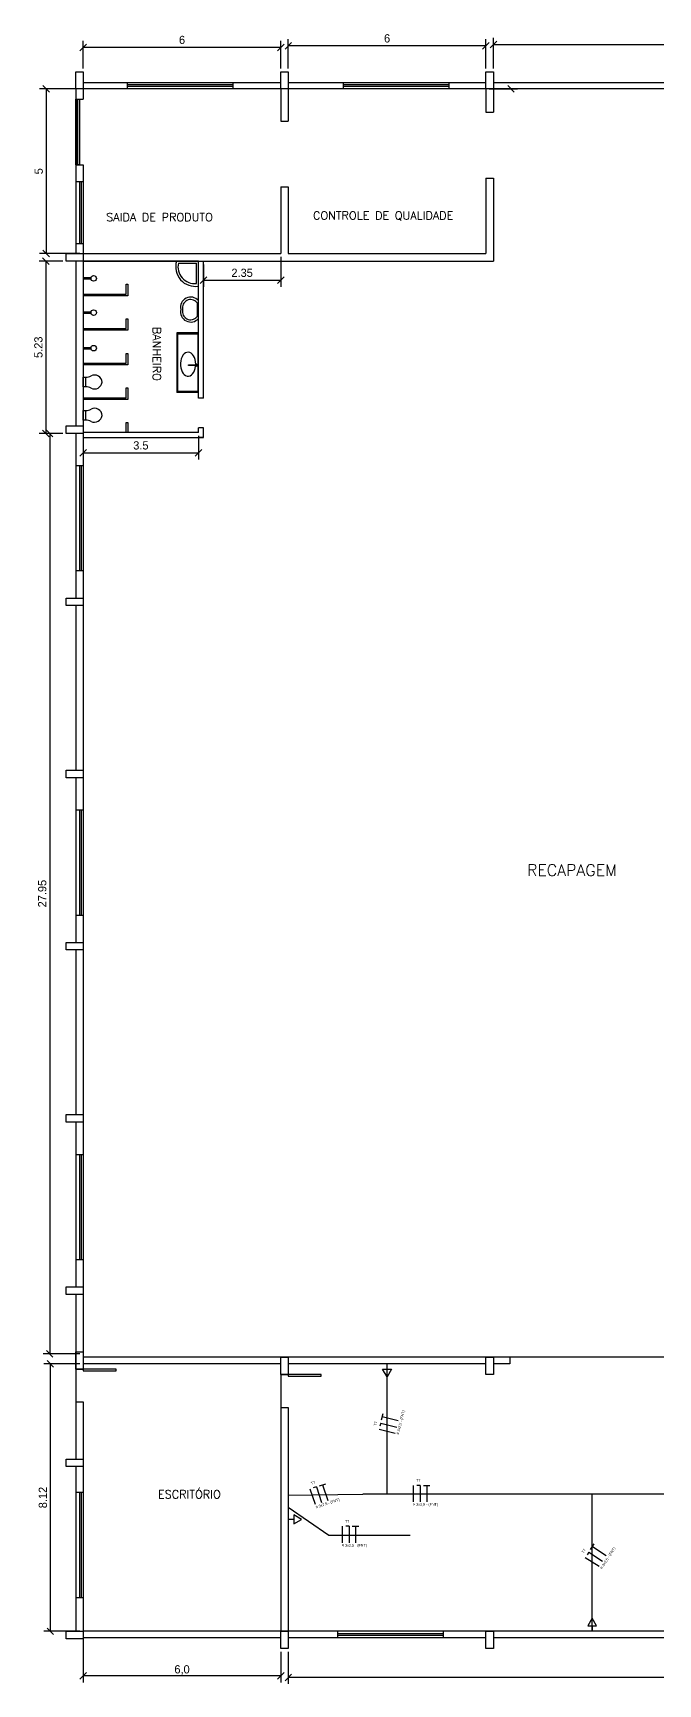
# Model space of a CAD drawing. Extents: x 196 to 565, y -49 to 207.
# Drawn here: x 355.2 to 374.2, y 78 to 128.2 of the extents above; entities that cross this region are included whole.
import ezdxf

# ---------------------------------------------------------------- set-up
doc = ezdxf.new("R2010")
doc.units = 0
doc.header["$MEASUREMENT"] = 0
doc.layers.get('0').update_dxf_attribs({"linetype": 'CONTINUOUS'})
doc.layers.get('DEFPOINTS').update_dxf_attribs({"linetype": 'CONTINUOUS'})
for name, color, linetype in [('_ARQ', 5, 'CONTINUOUS'), ('_ARQ-TEXTO', 4, 'CONTINUOUS'), ('_COTAS', 4, 'CONTINUOUS'), ('_ELT-PONTO', 2, 'CONTINUOUS'), ('_ELT_ELETRODUTOS', 6, 'CONTINUOUS'), ('ELET_FIAÇÃO', 1, 'CONTINUOUS')]:
    doc.layers.add(name, color=color, linetype=linetype)
doc.styles.add('ARIAL', font='arial.ttf')
doc.styles.add('ROMANS', font='romans')
doc.dimstyles.new('LUMINOTECNICO', dxfattribs={"dimscale": 0, "dimtxt": 0.25, "dimasz": 0.2, "dimexe": 0.2, "dimexo": 0.1, "dimgap": 0.1, "dimtad": 1, "dimdsep": 46, "dimtxsty": 'Standard', "dimblk1": 'OBLIQUE', "dimblk2": 'OBLIQUE', "dimsah": 1, "dimcen": 0.2, "dimadec": 1, "dimazin": 0, "dimtfac": 1, "dimtmove": 0, "dimatfit": 3, "dimldrblk": 'OBLIQUE', "dimfxl": 1, "dimtolj": 1, "dimtzin": 0, "dimarcsym": 0})

# ---------------------------------------------------------------- blocks, each defined once
blk = doc.blocks.new('_OBLIQUE')
at = {"color": 0, "linetype": 'ByBlock'}
blk.add_line((-0.5, -0.5), (0.5, 0.5), dxfattribs=at)
blk = doc.blocks.new('*D132')
at = {"layer": '_COTAS', "color": 0, "linetype": 'Continuous', "lineweight": -2, "transparency": 16777216}
for p, q in [((362.997, 79.023), (362.997, 78.048)), ((393.914, 79.023), (393.914, 78.048)), ((393.914, 78.248), (362.997, 78.248))]:
    blk.add_line(p, q, dxfattribs=at)
at = {"layer": 'DEFPOINTS', "color": 0, "linetype": 'Continuous', "transparency": 16777216}
for p in [(362.997, 79.123), (393.914, 79.123), (362.997, 78.248)]:
    blk.add_point(p, dxfattribs=at)
at = {"layer": '_COTAS', "color": 0, "linetype": 'Continuous', "lineweight": -2, "transparency": 16777216, "xscale": 0.2, "yscale": 0.2, "zscale": 0.2, "rotation": 180}
blk.add_blockref('_OBLIQUE', (362.997, 78.248), dxfattribs=at)
at = {"layer": '_COTAS', "color": 0, "linetype": 'Continuous', "lineweight": -2, "transparency": 16777216, "xscale": 0.2, "yscale": 0.2, "zscale": 0.2}
blk.add_blockref('_OBLIQUE', (393.914, 78.248), dxfattribs=at)
at = {"layer": '_COTAS', "color": 0, "linetype": 'Continuous', "transparency": 16777216, "insert": (378.456, 78.473), "char_height": 0.25, "attachment_point": 5}
blk.add_mtext('\\A1;30.92', dxfattribs=at)
blk = doc.blocks.new('*D133')
at = {"layer": '_COTAS', "color": 0, "linetype": 'Continuous', "lineweight": -2, "transparency": 16777216}
for p, q in [((362.997, 127.105), (362.997, 127.99)), ((368.997, 127.105), (368.997, 127.99)), ((368.997, 127.79), (362.997, 127.79))]:
    blk.add_line(p, q, dxfattribs=at)
at = {"layer": 'DEFPOINTS', "color": 0, "linetype": 'Continuous', "transparency": 16777216}
for p in [(362.997, 127.79), (362.997, 127.005), (368.997, 127.005)]:
    blk.add_point(p, dxfattribs=at)
at = {"layer": '_COTAS', "color": 0, "linetype": 'Continuous', "lineweight": -2, "transparency": 16777216, "xscale": 0.2, "yscale": 0.2, "zscale": 0.2, "rotation": 180}
blk.add_blockref('_OBLIQUE', (362.997, 127.79), dxfattribs=at)
at = {"layer": '_COTAS', "color": 0, "linetype": 'Continuous', "lineweight": -2, "transparency": 16777216, "xscale": 0.2, "yscale": 0.2, "zscale": 0.2}
blk.add_blockref('_OBLIQUE', (368.997, 127.79), dxfattribs=at)
at = {"layer": '_COTAS', "color": 0, "linetype": 'Continuous', "transparency": 16777216, "insert": (365.997, 128.015), "char_height": 0.25, "attachment_point": 5}
blk.add_mtext('\\A1;6', dxfattribs=at)
blk = doc.blocks.new('*D134')
at = {"layer": '_COTAS', "color": 0, "linetype": 'Continuous', "lineweight": -2, "transparency": 16777216}
for p, q in [((356.768, 127.105), (356.768, 127.943)), ((362.768, 127.105), (362.768, 127.943)), ((362.768, 127.743), (356.768, 127.743))]:
    blk.add_line(p, q, dxfattribs=at)
at = {"layer": 'DEFPOINTS', "color": 0, "linetype": 'Continuous', "transparency": 16777216}
for p in [(356.768, 127.743), (356.768, 127.005), (362.768, 127.005)]:
    blk.add_point(p, dxfattribs=at)
at = {"layer": '_COTAS', "color": 0, "linetype": 'Continuous', "lineweight": -2, "transparency": 16777216, "xscale": 0.2, "yscale": 0.2, "zscale": 0.2, "rotation": 180}
blk.add_blockref('_OBLIQUE', (356.768, 127.743), dxfattribs=at)
at = {"layer": '_COTAS', "color": 0, "linetype": 'Continuous', "lineweight": -2, "transparency": 16777216, "xscale": 0.2, "yscale": 0.2, "zscale": 0.2}
blk.add_blockref('_OBLIQUE', (362.768, 127.743), dxfattribs=at)
at = {"layer": '_COTAS', "color": 0, "linetype": 'Continuous', "transparency": 16777216, "insert": (359.768, 127.968), "char_height": 0.25, "attachment_point": 5}
blk.add_mtext('\\A1;6', dxfattribs=at)
blk = doc.blocks.new('*D135')
at = {"layer": '_COTAS', "color": 0, "linetype": 'Continuous', "lineweight": -2, "transparency": 16777216}
for p, q in [((356.668, 126.481), (355.44, 126.481)), ((355.64, 126.481), (355.64, 121.481)), ((356.668, 121.481), (355.44, 121.481))]:
    blk.add_line(p, q, dxfattribs=at)
at = {"layer": 'DEFPOINTS', "color": 0, "linetype": 'Continuous', "transparency": 16777216}
for p in [(356.768, 126.481), (355.64, 121.481), (356.768, 121.481)]:
    blk.add_point(p, dxfattribs=at)
at = {"layer": '_COTAS', "color": 0, "linetype": 'Continuous', "lineweight": -2, "transparency": 16777216, "xscale": 0.2, "yscale": 0.2, "zscale": 0.2}
for p, rotation in [((355.64, 126.481), 90), ((355.64, 121.481), 270)]:
    blk.add_blockref('_OBLIQUE', p, dxfattribs=dict(at, rotation=rotation))
at = {"layer": '_COTAS', "color": 0, "linetype": 'Continuous', "transparency": 16777216, "insert": (355.415, 123.981), "char_height": 0.25, "attachment_point": 5, "rotation": 90}
blk.add_mtext('\\A1;5', dxfattribs=at)
blk = doc.blocks.new('*D136')
at = {"layer": '_COTAS', "color": 0, "linetype": 'Continuous', "lineweight": -2, "transparency": 16777216}
for p, q in [((360.268, 115.952), (360.268, 115.231)), ((356.768, 115.802), (356.768, 115.231)), ((356.768, 115.431), (360.268, 115.431))]:
    blk.add_line(p, q, dxfattribs=at)
at = {"layer": 'DEFPOINTS', "color": 0, "linetype": 'Continuous', "transparency": 16777216}
for p in [(356.768, 115.902), (360.268, 116.052), (360.268, 115.431)]:
    blk.add_point(p, dxfattribs=at)
at = {"layer": '_COTAS', "color": 0, "linetype": 'Continuous', "lineweight": -2, "transparency": 16777216, "xscale": 0.2, "yscale": 0.2, "zscale": 0.2, "rotation": 180}
blk.add_blockref('_OBLIQUE', (356.768, 115.431), dxfattribs=at)
at = {"layer": '_COTAS', "color": 0, "linetype": 'Continuous', "lineweight": -2, "transparency": 16777216, "xscale": 0.2, "yscale": 0.2, "zscale": 0.2}
blk.add_blockref('_OBLIQUE', (360.268, 115.431), dxfattribs=at)
at = {"layer": '_COTAS', "color": 0, "linetype": 'Continuous', "transparency": 16777216, "insert": (358.518, 115.656), "char_height": 0.25, "attachment_point": 5}
blk.add_mtext('\\A1;3.5', dxfattribs=at)
blk = doc.blocks.new('*D137')
at = {"layer": '_COTAS', "color": 0, "linetype": 'Continuous', "lineweight": -2, "transparency": 16777216}
for p, q in [((356.144, 121.252), (355.431, 121.252)), ((355.631, 121.252), (355.631, 116.022)), ((356.144, 116.022), (355.431, 116.022))]:
    blk.add_line(p, q, dxfattribs=at)
at = {"layer": 'DEFPOINTS', "color": 0, "linetype": 'Continuous', "transparency": 16777216}
for p in [(356.244, 121.252), (355.631, 116.022), (356.244, 116.022)]:
    blk.add_point(p, dxfattribs=at)
at = {"layer": '_COTAS', "color": 0, "linetype": 'Continuous', "lineweight": -2, "transparency": 16777216, "xscale": 0.2, "yscale": 0.2, "zscale": 0.2}
for p, rotation in [((355.631, 121.252), 90), ((355.631, 116.022), 270)]:
    blk.add_blockref('_OBLIQUE', p, dxfattribs=dict(at, rotation=rotation))
at = {"layer": '_COTAS', "color": 0, "linetype": 'Continuous', "transparency": 16777216, "insert": (355.406, 118.637), "char_height": 0.25, "attachment_point": 5, "rotation": 90}
blk.add_mtext('\\A1;5.23', dxfattribs=at)
blk = doc.blocks.new('*D138')
at = {"layer": '_COTAS', "color": 0, "linetype": 'Continuous', "lineweight": -2, "transparency": 16777216}
for p, q in [((362.768, 121.381), (362.768, 120.471)), ((360.418, 121.152), (360.418, 120.471)), ((360.418, 120.671), (362.768, 120.671))]:
    blk.add_line(p, q, dxfattribs=at)
at = {"layer": 'DEFPOINTS', "color": 0, "linetype": 'Continuous', "transparency": 16777216}
for p in [(362.768, 121.481), (360.418, 121.252), (362.768, 120.671)]:
    blk.add_point(p, dxfattribs=at)
at = {"layer": '_COTAS', "color": 0, "linetype": 'Continuous', "lineweight": -2, "transparency": 16777216, "xscale": 0.2, "yscale": 0.2, "zscale": 0.2, "rotation": 180}
blk.add_blockref('_OBLIQUE', (360.418, 120.671), dxfattribs=at)
at = {"layer": '_COTAS', "color": 0, "linetype": 'Continuous', "lineweight": -2, "transparency": 16777216, "xscale": 0.2, "yscale": 0.2, "zscale": 0.2}
blk.add_blockref('_OBLIQUE', (362.768, 120.671), dxfattribs=at)
at = {"layer": '_COTAS', "color": 0, "linetype": 'Continuous', "transparency": 16777216, "insert": (361.593, 120.896), "char_height": 0.25, "attachment_point": 5}
blk.add_mtext('\\A1;2.35', dxfattribs=at)
blk = doc.blocks.new('*D139')
at = {"layer": '_COTAS', "color": 0, "linetype": 'Continuous', "lineweight": -2, "transparency": 16777216}
for p, q in [((356.144, 116.022), (355.548, 116.022)), ((355.748, 116.022), (355.748, 88.072)), ((356.668, 88.072), (355.548, 88.072))]:
    blk.add_line(p, q, dxfattribs=at)
at = {"layer": 'DEFPOINTS', "color": 0, "linetype": 'Continuous', "transparency": 16777216}
for p in [(356.244, 116.022), (355.748, 88.072), (356.768, 88.072)]:
    blk.add_point(p, dxfattribs=at)
at = {"layer": '_COTAS', "color": 0, "linetype": 'Continuous', "lineweight": -2, "transparency": 16777216, "xscale": 0.2, "yscale": 0.2, "zscale": 0.2}
for p, rotation in [((355.748, 116.022), 90), ((355.748, 88.072), 270)]:
    blk.add_blockref('_OBLIQUE', p, dxfattribs=dict(at, rotation=rotation))
at = {"layer": '_COTAS', "color": 0, "linetype": 'Continuous', "transparency": 16777216, "insert": (355.523, 102.047), "char_height": 0.25, "attachment_point": 5, "rotation": 90}
blk.add_mtext('\\A1;27.95', dxfattribs=at)
blk = doc.blocks.new('*D140')
at = {"layer": '_COTAS', "color": 0, "linetype": 'Continuous', "lineweight": -2, "transparency": 16777216}
for p, q in [((356.668, 87.772), (355.567, 87.772)), ((355.767, 87.772), (355.767, 79.647)), ((356.668, 79.647), (355.567, 79.647))]:
    blk.add_line(p, q, dxfattribs=at)
at = {"layer": 'DEFPOINTS', "color": 0, "linetype": 'Continuous', "transparency": 16777216}
for p in [(356.768, 87.772), (355.767, 79.647), (356.768, 79.647)]:
    blk.add_point(p, dxfattribs=at)
at = {"layer": '_COTAS', "color": 0, "linetype": 'Continuous', "lineweight": -2, "transparency": 16777216, "xscale": 0.2, "yscale": 0.2, "zscale": 0.2}
for p, rotation in [((355.767, 87.772), 90), ((355.767, 79.647), 270)]:
    blk.add_blockref('_OBLIQUE', p, dxfattribs=dict(at, rotation=rotation))
at = {"layer": '_COTAS', "color": 0, "linetype": 'Continuous', "transparency": 16777216, "insert": (355.542, 83.709), "char_height": 0.25, "attachment_point": 5, "rotation": 90}
blk.add_mtext('\\A1;8.12', dxfattribs=at)
blk = doc.blocks.new('TOM_Monof_baixa')
at = {"layer": '_ELT-PONTO'}
for p, q in [((0.166, 0), (0, 0)), ((0.399, 0), (0.166, 0.135)), ((0.166, 0.135), (0.166, -0.135)), ((0.166, -0.135), (0.399, 0))]:
    blk.add_line(p, q, dxfattribs=at)
blk = doc.blocks.new('FIACAO_LAMP_FNT')
at = {"layer": 'ELET_FIAÇÃO', "color": 4, "linetype": 'Continuous'}
for p, q in [((0, -0.25), (0, 0.25)), ((0.2, 0.25), (0.1, 0.25)), ((0.2, 0.25), (0.2, -0.25)), ((0.3, 0.25), (0.5, 0.25)), ((0.4, 0.25), (0.4, -0.25))]:
    blk.add_line(p, q, dxfattribs=at)
at = {"layer": 'ELET_FIAÇÃO', "color": 4, "linetype": 'Continuous', "style": 'ARIAL'}
for tag, p in [('C', (0.079, 0.36)), ('B', (-0.014, -0.37))]:
    blk.add_attdef(tag, p, '', height=0.08, dxfattribs=at)

msp = doc.modelspace()

# ---------------------------------------------------------------- linework, layer by layer
at = {"layer": '_ARQ', "linetype": 'Continuous'}
for p, q in [((369.226, 127.105), (369.226, 128.034)), ((393.914, 126.481), (356.768, 126.481)), ((356.768, 126.481), (356.768, 126.175)), ((362.768, 126.481), (362.768, 125.507)), ((362.997, 126.481), (362.997, 125.507)), ((368.997, 126.481), (368.997, 125.775)), ((369.097, 126.481), (369.96, 126.481)), ((369.226, 126.481), (369.226, 125.775)), ((356.539, 126.175), (356.768, 126.175)), ((356.578, 124.175), (356.578, 126.175)), ((356.604, 124.175), (356.604, 126.175)), ((362.768, 125.507), (362.997, 125.507)), ((368.997, 125.775), (369.226, 125.775)), ((356.539, 124.175), (356.768, 124.175)), ((356.768, 124.175), (356.768, 87.611)), ((362.768, 123.507), (362.768, 121.481)), ((362.768, 123.507), (362.997, 123.507)), ((362.997, 123.507), (362.997, 121.481)), ((368.997, 123.775), (368.997, 121.481)), ((368.997, 123.775), (369.226, 123.775)), ((369.226, 123.775), (369.226, 121.252)), ((356.768, 121.481), (362.768, 121.481)), ((362.997, 121.481), (368.997, 121.481)), ((356.768, 121.252), (369.226, 121.252)), ((359.656, 121.195), (360.208, 121.195)), ((360.208, 120.573), (360.208, 121.195)), ((360.418, 121.152), (360.418, 120.559)), ((360.223, 119.998), (360.223, 119.56)), ((359.969, 118.106), (360.166, 118.106)), ((359.969, 118.084), (359.969, 118.106)), ((360.165, 118.084), (359.969, 118.084)), ((360.179, 118.094), (360.163, 118.094)), ((360.179, 118.093), (360.163, 118.093)), ((360.179, 118.092), (360.163, 118.092)), ((360.173, 118.118), (360.184, 118.106)), ((360.173, 118.068), (360.184, 118.079)), ((360.174, 118.118), (360.185, 118.107)), ((360.174, 118.067), (360.185, 118.078)), ((360.175, 118.12), (360.186, 118.108)), ((360.175, 118.066), (360.186, 118.078)), ((360.198, 118.113), (360.198, 118.129)), ((360.198, 118.057), (360.198, 118.072)), ((360.2, 118.113), (360.2, 118.129)), ((360.2, 118.057), (360.2, 118.072)), ((360.201, 118.113), (360.201, 118.129)), ((360.201, 118.057), (360.201, 118.072)), ((360.213, 118.108), (360.225, 118.119)), ((360.213, 118.078), (360.224, 118.066)), ((360.214, 118.107), (360.226, 118.118)), ((360.214, 118.078), (360.225, 118.067)), ((360.215, 118.106), (360.227, 118.117)), ((360.215, 118.079), (360.226, 118.068)), ((360.22, 118.094), (360.236, 118.094)), ((360.22, 118.093), (360.236, 118.093)), ((360.22, 118.092), (360.236, 118.092)), ((360.268, 116.052), (360.268, 116.194)), ((360.418, 115.902), (360.418, 116.194)), ((369.725, 87.972), (369.725, 87.772)), ((356.539, 87.611), (356.768, 87.611)), ((362.768, 87.447), (362.768, 79.647)), ((362.768, 87.447), (362.997, 87.447)), ((356.539, 86.611), (356.768, 86.611)), ((356.768, 86.611), (356.768, 79.647)), ((362.768, 86.447), (362.997, 86.447)), ((362.997, 86.447), (362.997, 79.647)), ((362.768, 79.023), (362.768, 78.095))]:
    msp.add_line(p, q, dxfattribs=at)
at = {"layer": '_ARQ'}
for p, q in [((356.539, 126.481), (356.539, 121.481)), ((356.768, 126.681), (362.768, 126.681)), ((358.112, 126.481), (358.112, 126.684)), ((358.112, 126.619), (361.309, 126.619)), ((358.112, 126.565), (361.309, 126.565)), ((361.312, 126.684), (361.312, 126.481)), ((362.997, 126.681), (368.997, 126.681)), ((364.67, 126.478), (364.67, 126.681)), ((364.67, 126.616), (367.867, 126.616)), ((364.67, 126.563), (367.867, 126.563)), ((367.87, 126.681), (367.87, 126.478)), ((369.226, 126.681), (375.226, 126.681)), ((356.565, 123.667), (356.768, 123.667)), ((356.65, 123.667), (356.65, 121.776)), ((356.703, 123.667), (356.703, 121.776)), ((356.768, 121.774), (356.565, 121.774)), ((356.539, 121.252), (356.539, 116.252)), ((356.768, 121.252), (356.768, 112.902)), ((360.268, 121.252), (356.768, 121.252)), ((360.268, 117.094), (360.268, 121.252)), ((360.418, 117.094), (360.418, 121.252)), ((356.768, 120.752), (356.998, 120.752)), ((356.998, 120.702), (356.774, 120.702)), ((356.998, 120.752), (356.998, 120.702)), ((358.068, 120.252), (358.068, 120.552)), ((358.068, 120.552), (358.118, 120.552)), ((358.118, 120.552), (358.118, 120.202)), ((356.768, 120.252), (358.068, 120.252)), ((358.118, 120.202), (356.768, 120.202)), ((356.768, 119.714), (356.998, 119.714)), ((356.998, 119.664), (356.774, 119.664)), ((356.998, 119.714), (356.998, 119.664)), ((358.068, 119.502), (358.118, 119.502)), ((358.068, 119.202), (358.068, 119.502)), ((358.118, 119.502), (358.118, 119.152)), ((356.768, 119.202), (358.068, 119.202)), ((358.118, 119.152), (356.768, 119.152)), ((359.607, 119.077), (359.607, 117.26)), ((360.268, 119.077), (359.607, 119.077)), ((356.768, 118.634), (356.998, 118.634)), ((356.998, 118.584), (356.774, 118.584)), ((356.998, 118.634), (356.998, 118.584)), ((358.068, 118.452), (358.118, 118.452)), ((358.068, 118.152), (358.068, 118.452)), ((358.118, 118.452), (358.118, 118.102)), ((356.768, 118.152), (358.068, 118.152)), ((358.118, 118.102), (356.768, 118.102)), ((358.068, 117.102), (358.068, 117.402)), ((358.068, 117.402), (358.118, 117.402)), ((358.118, 117.402), (358.118, 117.052)), ((356.768, 117.102), (358.068, 117.102)), ((358.118, 117.052), (356.768, 117.052)), ((360.268, 117.26), (359.607, 117.26)), ((360.418, 117.094), (360.268, 117.094)), ((358.068, 116.352), (358.118, 116.352)), ((358.068, 116.052), (358.068, 116.352)), ((358.118, 116.352), (358.118, 116.052)), ((356.539, 116.022), (356.539, 111.022)), ((360.268, 116.052), (356.768, 116.052)), ((356.768, 115.902), (360.418, 115.902)), ((360.418, 116.194), (360.268, 116.194)), ((360.418, 115.902), (360.268, 115.902)), ((356.565, 115.046), (356.768, 115.046)), ((356.65, 115.046), (356.65, 111.849)), ((356.703, 115.046), (356.703, 111.849)), ((356.768, 111.846), (356.565, 111.846)), ((356.539, 110.793), (356.539, 105.793)), ((356.539, 105.564), (356.539, 100.564)), ((356.565, 104.587), (356.768, 104.587)), ((356.65, 104.587), (356.65, 101.39)), ((356.703, 104.587), (356.703, 101.39)), ((356.768, 101.387), (356.565, 101.387)), ((356.539, 100.335), (356.539, 95.335)), ((356.539, 95.106), (356.539, 90.106)), ((356.565, 94.129), (356.768, 94.129)), ((356.65, 94.129), (356.65, 90.932)), ((356.703, 94.129), (356.703, 90.932)), ((356.768, 90.929), (356.565, 90.929)), ((356.539, 89.876), (356.539, 84.876)), ((400.141, 87.972), (356.768, 87.972)), ((362.768, 87.772), (356.768, 87.772)), ((368.997, 87.772), (362.997, 87.772)), ((369.725, 87.772), (369.226, 87.772)), ((356.539, 84.647), (356.539, 79.647)), ((356.565, 83.868), (356.768, 83.868)), ((356.65, 83.868), (356.65, 80.671)), ((356.703, 83.868), (356.703, 80.671)), ((356.768, 80.668), (356.565, 80.668)), ((409.943, 79.647), (356.768, 79.647)), ((362.768, 79.447), (356.768, 79.447)), ((368.997, 79.447), (362.997, 79.447)), ((364.503, 79.447), (364.503, 79.65)), ((364.503, 79.585), (367.7, 79.585)), ((364.503, 79.532), (367.7, 79.532)), ((367.703, 79.65), (367.703, 79.447)), ((375.226, 79.447), (369.226, 79.447))]:
    msp.add_line(p, q, dxfattribs=at)
for points in [[(356.768, 127.005), (356.768, 126.481), (356.539, 126.481), (356.539, 127.005)], [(362.997, 127.005), (362.997, 126.481), (362.768, 126.481), (362.768, 127.005)], [(369.226, 127.005), (369.226, 126.481), (368.997, 126.481), (368.997, 127.005)], [(356.244, 121.481), (356.768, 121.481), (356.768, 121.252), (356.244, 121.252)], [(356.841, 117.731), (356.841, 117.436), (356.768, 117.436), (356.768, 117.731)], [(356.841, 116.72), (356.841, 116.425), (356.768, 116.425), (356.768, 116.72)], [(356.244, 116.252), (356.768, 116.252), (356.768, 116.022), (356.244, 116.022)], [(356.244, 111.022), (356.768, 111.022), (356.768, 110.793), (356.244, 110.793)], [(356.244, 105.793), (356.768, 105.793), (356.768, 105.564), (356.244, 105.564)], [(356.244, 100.564), (356.768, 100.564), (356.768, 100.335), (356.244, 100.335)], [(356.244, 95.335), (356.768, 95.335), (356.768, 95.106), (356.244, 95.106)], [(356.244, 90.106), (356.768, 90.106), (356.768, 89.876), (356.244, 89.876)], [(356.768, 88.136), (356.768, 87.611), (356.539, 87.611), (356.539, 88.136)], [(362.997, 87.972), (362.997, 87.447), (362.768, 87.447), (362.768, 87.972)], [(369.226, 87.972), (369.226, 87.447), (368.997, 87.447), (368.997, 87.972)], [(356.244, 84.876), (356.768, 84.876), (356.768, 84.647), (356.244, 84.647)], [(356.244, 79.647), (356.768, 79.647), (356.768, 79.418), (356.244, 79.418)], [(362.997, 79.647), (362.997, 79.123), (362.768, 79.123), (362.768, 79.647)], [(369.226, 79.647), (369.226, 79.123), (368.997, 79.123), (368.997, 79.647)]]:
    msp.add_lwpolyline(points, close=True, dxfattribs=at)
at = {"layer": '_ARQ', "linetype": 'Continuous'}
for points in [[(356.539, 126.175), (356.653, 126.175), (356.653, 124.175), (356.539, 124.175)], [(359.638, 119.045), (360.248, 119.045), (360.248, 117.291), (359.638, 117.291)], [(357.768, 87.611), (356.768, 87.611), (356.768, 87.561), (357.768, 87.561)], [(363.997, 87.447), (362.997, 87.447), (362.997, 87.397), (363.997, 87.397)]]:
    msp.add_lwpolyline(points, close=True, dxfattribs=at)
at = {"layer": '_ARQ'}
for centre in [(357.082, 120.727), (357.082, 119.689), (357.082, 118.609)]:
    msp.add_circle(centre, 0.0841, dxfattribs=at)
at = {"layer": '_ARQ', "linetype": 'Continuous'}
for radius in [0.0363, 0.0206]:
    msp.add_circle((360.2, 118.093), radius, dxfattribs=at)
for centre, radius, start, end in [((360.172, 121.081), 0.596, 163.3317, 279.2567), ((360.158, 121.085), 0.514, 167.6282, 275.6183)]:
    msp.add_arc(centre, radius, start, end, dxfattribs=at)
at = {"layer": '_ARQ'}
for centre, radius, start, end in [((360.031, 119.85), 0.311, 40.5713, 192.607), ((360.031, 119.833), 0.252, 40.5713, 192.607), ((360.032, 119.714), 0.311, 167.4754, 319.5111), ((360.031, 119.724), 0.252, 167.4754, 319.5111), ((356.865, 117.995), 0.265, 264.7974, 302.622), ((356.865, 117.171), 0.265, 57.378, 95.2026), ((357.109, 117.564), 0.231, 2.7533, 115.848), ((357.109, 117.605), 0.233, 244.4474, 352.0129), ((356.865, 116.984), 0.265, 264.7974, 302.622), ((356.865, 116.16), 0.265, 57.378, 95.2026), ((357.109, 116.553), 0.231, 2.7533, 115.848), ((357.109, 116.594), 0.233, 244.4474, 352.0129)]:
    msp.add_arc(centre, radius, start, end, dxfattribs=at)
at = {"layer": '_ARQ', "linetype": 'Continuous'}
msp.add_ellipse((359.951, 118.123), major_axis=(0, -0.364), ratio=0.6369, start_param=1.574969, end_param=7.687357, dxfattribs=at)
at = {"layer": '_COTAS', "linetype": 'Continuous'}
for p, q in [((369.226, 127.834), (400.141, 127.834)), ((356.768, 79.547), (356.768, 78.095)), ((362.768, 78.295), (356.768, 78.295))]:
    msp.add_line(p, q, dxfattribs=at)
at = {"layer": '_ELT_ELETRODUTOS', "linetype": 'Continuous'}
for p, q in [((365.997, 83.809), (365.997, 87.772)), ((362.997, 83.778), (365.258, 83.809)), ((362.997, 83.778), (362.997, 83.047)), ((378.049, 83.809), (365.258, 83.809)), ((372.226, 79.647), (372.226, 83.809)), ((362.997, 83.413), (364.224, 82.567)), ((364.224, 82.567), (366.702, 82.567))]:
    msp.add_line(p, q, dxfattribs=at)

# ---------------------------------------------------------------- block references
at = {"layer": '_ARQ', "linetype": 'Continuous', "xscale": 0.2, "yscale": 0.2, "zscale": 0.2}
for p, rotation in [((369.226, 127.834), 180), ((369.76, 126.481), 90), ((356.768, 78.295), 180)]:
    msp.add_blockref('_OBLIQUE', p, dxfattribs=dict(at, rotation=rotation))
msp.add_blockref('_OBLIQUE', (362.768, 78.295), dxfattribs=at)
at = {"layer": '_COTAS', "linetype": 'Continuous', "xscale": -1, "rotation": 90}
msp.add_blockref('TOM_Monof_baixa', (365.997, 87.772), dxfattribs=at)
at = {"layer": '_COTAS', "linetype": 'Continuous'}
msp.add_blockref('TOM_Monof_baixa', (362.997, 83.047), dxfattribs=at)
at = {"layer": '_COTAS', "linetype": 'Continuous', "rotation": 89.99999999999999}
msp.add_blockref('TOM_Monof_baixa', (372.226, 79.647), dxfattribs=at)
at = {"layer": '_ELT_ELETRODUTOS', "linetype": 'Continuous'}
for p, rotation in [((365.997, 85.717), 75.88661830339078), ((363.738, 83.731), 18.63469469195126), ((372.226, 81.746), 57.15631258558215)]:
    msp.add_blockref('FIACAO_LAMP_FNT', p, dxfattribs=dict(at, rotation=rotation)).add_auto_attribs({'B': '# 3x2,5 - (FNT)', 'C': 'T7'})
for p in [(366.8, 83.829), (364.64, 82.587)]:
    msp.add_blockref('FIACAO_LAMP_FNT', p, dxfattribs=at).add_auto_attribs({'B': '# 3x2,5 - (FNT)', 'C': 'T7'})

# ---------------------------------------------------------------- texts
at = {"layer": '_ARQ-TEXTO', "style": 'ROMANS'}
for s, height, p in [('SAIDA DE PRODUTO', 0.25, (357.466, 122.462)), ('CONTROLE DE QUALIDADE', 0.25, (363.745, 122.513)), ('RECAPAGEM', 0.35, (370.248, 102.585)), ('ESCRITÓRIO', 0.25, (359.037, 83.682))]:
    msp.add_text(s, height=height, dxfattribs=at).set_placement(p)
msp.add_text('BANHEIRO', height=0.25, rotation=270, dxfattribs=at).set_placement((358.879, 119.256))
at = {"layer": '_COTAS', "linetype": 'Continuous', "insert": (359.768, 78.47), "char_height": 0.25, "attachment_point": 5}
msp.add_mtext('6,0', dxfattribs=at)

# ---------------------------------------------------------------- dimensions: what is measured, and where the dimension line sits
at = {"layer": '_COTAS', "linetype": 'Continuous'}
for base, p1, p2, picture, middle in [((356.768, 127.743), (362.768, 127.005), (356.768, 127.005), '*D134', (359.768, 127.968)), ((362.997, 127.79), (368.997, 127.005), (362.997, 127.005), '*D133', (365.997, 128.015)), ((362.768, 120.671), (360.418, 121.252), (362.768, 121.481), '*D138', (361.593, 120.896)), ((360.268, 115.431), (356.768, 115.902), (360.268, 116.052), '*D136', (358.518, 115.656)), ((362.997, 78.248), (393.914, 79.123), (362.997, 79.123), '*D132', (378.456, 78.473))]:
    dim = msp.add_linear_dim(base=base, p1=p1, p2=p2, dimstyle='LUMINOTECNICO', override={"dimscale": 1}, dxfattribs=at)
    dim.commit()
    dim.dimension.update_dxf_attribs({"geometry": picture, "text_midpoint": middle})
for base, p1, p2, picture, middle in [((355.64, 121.481), (356.768, 126.481), (356.768, 121.481), '*D135', (355.415, 123.981)), ((355.631, 116.022), (356.244, 121.252), (356.244, 116.022), '*D137', (355.406, 118.637)), ((355.748, 88.072), (356.244, 116.022), (356.768, 88.072), '*D139', (355.523, 102.047)), ((355.7672, 79.6472), (356.7681, 87.7717), (356.7681, 79.6472), '*D140', (355.5422, 83.7094))]:
    dim = msp.add_linear_dim(base=base, p1=p1, p2=p2, angle=90, dimstyle='LUMINOTECNICO', override={"dimscale": 1}, dxfattribs=at)
    dim.commit()
    dim.dimension.update_dxf_attribs({"geometry": picture, "text_midpoint": middle})

doc.saveas('drawing.dxf')
